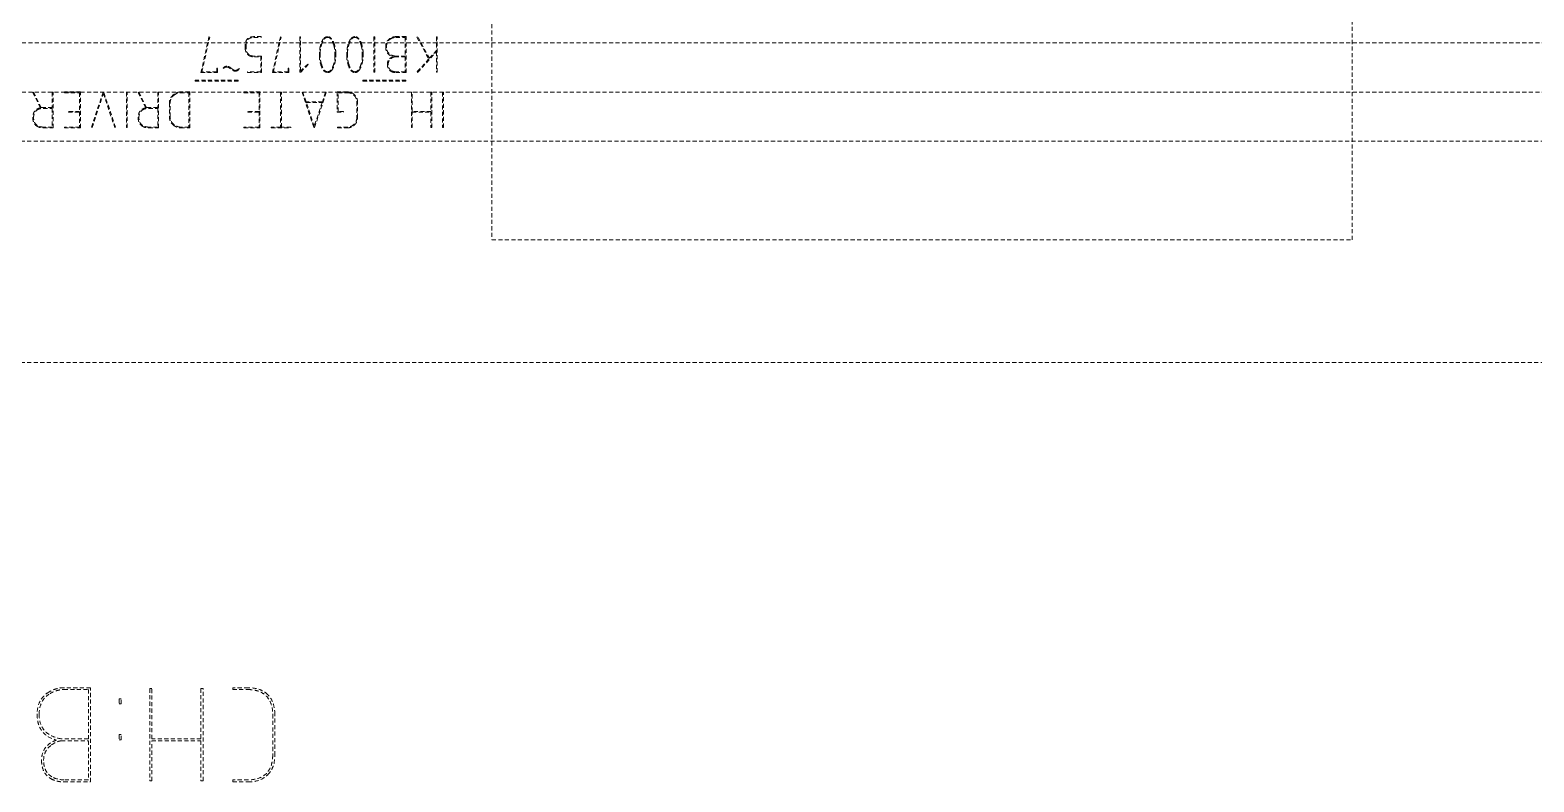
# Model space of a CAD drawing. Header units: inches. Extents: x 6934 to 18973, y 4254 to 7629.
# Drawn here: x 16912.5 to 16973.7, y 4779.4 to 4810 of the extents above; entities that cross this region are included whole.
import ezdxf

# ---------------------------------------------------------------- set-up
doc = ezdxf.new("R2010")
doc.units = ezdxf.units.IN
doc.header["$MEASUREMENT"] = 0
doc.linetypes.add('입력 정류부 ASSY$0$DASHED', pattern=[0.2067, 0.1654, -0.0413])
doc.layers.add('입력 정류부 ASSY$0$가려진 것(ISO)', color=2, linetype='입력 정류부 ASSY$0$DASHED', lineweight=18, true_color=0xffff00)

# ---------------------------------------------------------------- blocks, each defined once
blk = doc.blocks.new('입력 정류부 ASSY')
at = {"layer": '입력 정류부 ASSY$0$가려진 것(ISO)'}
for p, q in [((277.198, 566.93), (277.198, 541.433)), ((312.195, 541.433), (312.195, 566.93)), ((490.204, 549.44), (110.204, 549.44)), ((265.688, 549.686), (265.364, 548.236)), ((265.405, 548.269), (265.719, 549.679)), ((265.719, 549.679), (265.688, 549.686)), ((267.815, 549.696), (267.529, 549.696)), ((267.529, 549.667), (267.815, 549.667)), ((267.815, 549.667), (267.815, 549.696)), ((268.595, 549.686), (268.271, 548.236)), ((268.312, 548.269), (268.626, 549.679)), ((268.626, 549.679), (268.595, 549.686)), ((269.419, 549.682), (269.387, 549.682)), ((269.387, 549.682), (269.387, 548.253)), ((269.419, 548.293), (269.419, 549.682)), ((272.404, 549.682), (272.404, 548.253)), ((272.437, 549.682), (272.404, 549.682)), ((272.437, 548.253), (272.437, 549.682)), ((273.707, 549.696), (273.295, 549.696)), ((273.295, 549.667), (273.675, 549.667)), ((273.675, 549.667), (273.675, 548.904)), ((273.707, 548.236), (273.707, 549.696)), ((274.18, 549.689), (274.153, 549.675)), ((274.153, 549.675), (274.633, 548.791)), ((274.657, 548.815), (274.18, 549.689)), ((274.977, 549.682), (274.945, 549.682)), ((274.945, 549.682), (274.945, 549.134)), ((274.977, 548.253), (274.977, 549.682)), ((267.164, 549.328), (267.164, 549.231)), ((267.197, 549.231), (267.197, 549.328)), ((267.832, 548.902), (267.537, 548.902)), ((267.537, 548.872), (267.8, 548.872)), ((267.8, 548.872), (267.8, 548.269)), ((267.832, 548.236), (267.832, 548.902)), ((270.182, 549.025), (270.182, 548.909)), ((270.214, 548.911), (270.214, 549.025)), ((270.817, 549.025), (270.817, 548.911)), ((270.85, 548.909), (270.85, 549.025)), ((271.294, 549.025), (271.294, 548.909)), ((271.326, 548.911), (271.326, 549.025)), ((271.929, 549.025), (271.929, 548.911)), ((271.962, 548.909), (271.962, 549.025)), ((273.254, 548.872), (273.675, 548.872)), ((273.675, 548.904), (273.256, 548.904)), ((273.675, 548.872), (273.675, 548.269)), ((274.179, 548.243), (274.945, 549.086)), ((274.945, 549.134), (274.657, 548.815)), ((274.945, 549.086), (274.945, 548.253)), ((265.364, 548.236), (266.037, 548.236)), ((266.005, 548.269), (265.405, 548.269)), ((266.037, 548.41), (266.005, 548.41)), ((266.005, 548.41), (266.005, 548.269)), ((266.037, 548.236), (266.037, 548.41)), ((266.267, 548.415), (266.296, 548.403)), ((266.931, 548.379), (266.907, 548.4)), ((267.8, 548.269), (267.26, 548.269)), ((267.26, 548.269), (267.26, 548.236)), ((267.26, 548.236), (267.832, 548.236)), ((268.271, 548.236), (268.944, 548.236)), ((268.912, 548.269), (268.312, 548.269)), ((268.944, 548.41), (268.912, 548.41)), ((268.912, 548.41), (268.912, 548.269)), ((268.944, 548.236), (268.944, 548.41)), ((269.387, 548.253), (269.424, 548.253)), ((269.71, 548.582), (269.419, 548.293)), ((269.424, 548.253), (269.732, 548.56)), ((269.732, 548.56), (269.71, 548.582)), ((272.404, 548.253), (272.437, 548.253)), ((273.675, 548.269), (273.295, 548.269)), ((273.295, 548.236), (273.707, 548.236)), ((274.633, 548.791), (274.155, 548.264)), ((274.155, 548.264), (274.179, 548.243)), ((274.945, 548.253), (274.977, 548.253)), ((265.128, 547.923), (265.128, 547.891)), ((266.875, 547.923), (265.128, 547.923)), ((265.128, 547.891), (266.875, 547.891)), ((266.875, 547.891), (266.875, 547.923)), ((271.956, 547.923), (271.956, 547.891)), ((273.704, 547.923), (271.956, 547.923)), ((271.956, 547.891), (273.704, 547.891)), ((273.704, 547.891), (273.704, 547.923)), ((490.204, 547.44), (110.204, 547.44)), ((258.553, 547.438), (258.524, 547.426)), ((258.524, 547.426), (258.832, 546.801)), ((258.864, 546.808), (258.553, 547.438)), ((259.35, 547.433), (259.317, 547.433)), ((259.317, 547.433), (259.317, 546.813)), ((259.35, 545.987), (259.35, 547.433)), ((260.462, 547.446), (259.809, 547.446)), ((259.809, 547.446), (259.809, 547.417)), ((259.809, 547.417), (260.429, 547.417)), ((260.429, 547.417), (260.429, 546.653)), ((260.462, 545.987), (260.462, 547.446)), ((261.381, 547.433), (260.906, 546.009)), ((260.935, 545.999), (261.398, 547.381)), ((261.414, 547.433), (261.381, 547.433)), ((261.398, 547.381), (261.858, 545.999)), ((261.889, 546.009), (261.414, 547.433)), ((262.365, 547.433), (262.333, 547.433)), ((262.333, 547.433), (262.333, 546.004)), ((262.365, 546.004), (262.365, 547.433)), ((262.839, 547.438), (262.81, 547.426)), ((262.81, 547.426), (263.118, 546.801)), ((263.151, 546.808), (262.839, 547.438)), ((263.636, 547.433), (263.604, 547.433)), ((263.604, 547.433), (263.604, 546.813)), ((263.636, 545.987), (263.636, 547.433)), ((264.08, 546.995), (264.08, 546.44)), ((264.111, 546.44), (264.111, 546.995)), ((264.906, 547.446), (264.532, 547.446)), ((264.532, 547.417), (264.874, 547.417)), ((264.874, 547.417), (264.874, 546.019)), ((264.906, 545.987), (264.906, 547.446)), ((267.765, 547.446), (267.113, 547.446)), ((267.113, 547.446), (267.113, 547.417)), ((267.113, 547.417), (267.733, 547.417)), ((267.733, 547.417), (267.733, 546.653)), ((267.765, 545.987), (267.765, 547.446)), ((268.637, 547.433), (268.605, 547.433)), ((268.605, 547.433), (268.605, 546.019)), ((268.637, 546.019), (268.637, 547.433)), ((269.509, 547.436), (269.48, 547.429)), ((269.48, 547.429), (269.955, 546.004)), ((269.639, 547.051), (269.509, 547.436)), ((270.304, 547.051), (269.639, 547.051)), ((269.972, 546.053), (269.649, 547.02)), ((269.649, 547.02), (270.294, 547.02)), ((270.294, 547.02), (269.972, 546.053)), ((269.988, 546.004), (270.463, 547.429)), ((270.432, 547.436), (270.304, 547.051)), ((270.463, 547.429), (270.432, 547.436)), ((271.323, 547.446), (270.909, 547.446)), ((270.909, 547.446), (270.909, 546.622)), ((270.94, 546.653), (270.94, 547.417)), ((270.94, 547.417), (271.323, 547.417)), ((271.703, 547.034), (271.703, 546.401)), ((271.735, 546.401), (271.735, 547.034)), ((273.957, 547.433), (273.927, 547.433)), ((273.927, 547.433), (273.927, 546.004)), ((273.957, 546.654), (273.957, 547.433)), ((274.753, 547.433), (274.72, 547.433)), ((274.72, 547.433), (274.72, 546.654)), ((274.753, 546.004), (274.753, 547.433)), ((275.195, 547.433), (275.195, 546.004)), ((275.228, 547.433), (275.195, 547.433)), ((275.228, 546.004), (275.228, 547.433)), ((259.317, 546.813), (258.956, 546.813)), ((258.956, 546.78), (259.317, 546.78)), ((259.317, 546.78), (259.317, 546.019)), ((260.429, 546.653), (259.969, 546.653)), ((259.969, 546.653), (259.969, 546.622)), ((259.969, 546.622), (260.429, 546.622)), ((260.429, 546.622), (260.429, 546.019)), ((263.604, 546.813), (263.242, 546.813)), ((263.242, 546.78), (263.604, 546.78)), ((263.604, 546.78), (263.604, 546.019)), ((267.733, 546.653), (267.273, 546.653)), ((267.273, 546.653), (267.273, 546.622)), ((267.273, 546.622), (267.733, 546.622)), ((267.733, 546.622), (267.733, 546.019)), ((270.909, 546.622), (271.163, 546.622)), ((271.163, 546.653), (270.94, 546.653)), ((271.163, 546.622), (271.163, 546.653)), ((274.72, 546.654), (273.957, 546.654)), ((273.957, 546.004), (273.957, 546.624)), ((273.957, 546.624), (274.72, 546.624)), ((274.72, 546.624), (274.72, 546.004)), ((259.317, 546.019), (258.956, 546.019)), ((258.956, 545.987), (259.35, 545.987)), ((260.429, 546.019), (259.809, 546.019)), ((259.809, 546.019), (259.809, 545.987)), ((259.809, 545.987), (260.462, 545.987)), ((260.906, 546.009), (260.935, 545.999)), ((261.858, 545.999), (261.889, 546.009)), ((262.333, 546.004), (262.365, 546.004)), ((263.604, 546.019), (263.242, 546.019)), ((263.242, 545.987), (263.636, 545.987)), ((264.874, 546.019), (264.532, 546.019)), ((264.532, 545.987), (264.906, 545.987)), ((267.733, 546.019), (267.113, 546.019)), ((267.113, 546.019), (267.113, 545.987)), ((267.113, 545.987), (267.765, 545.987)), ((268.605, 546.019), (268.225, 546.019)), ((268.225, 546.019), (268.225, 545.987)), ((268.225, 545.987), (269.019, 545.987)), ((269.019, 546.019), (268.637, 546.019)), ((269.019, 545.987), (269.019, 546.019)), ((269.955, 546.004), (269.988, 546.004)), ((271.323, 546.019), (270.924, 546.019)), ((270.924, 546.019), (270.924, 545.987)), ((270.924, 545.987), (271.323, 545.987)), ((273.927, 546.004), (273.957, 546.004)), ((274.72, 546.004), (274.753, 546.004)), ((275.195, 546.004), (275.228, 546.004)), ((110.204, 545.44), (490.204, 545.44)), ((277.198, 541.433), (312.195, 541.433)), ((110.204, 536.44), (490.204, 536.44)), ((260.868, 523.22), (259.786, 523.22)), ((259.786, 523.144), (260.783, 523.144)), ((260.783, 523.144), (260.783, 521.142)), ((260.868, 519.39), (260.868, 523.22)), ((263.362, 523.184), (263.282, 523.184)), ((263.282, 523.184), (263.282, 519.434)), ((263.362, 521.142), (263.362, 523.184)), ((265.449, 523.184), (265.365, 523.184)), ((265.365, 523.184), (265.365, 521.142)), ((265.449, 519.434), (265.449, 523.184)), ((267.286, 523.22), (266.656, 523.22)), ((266.656, 523.22), (266.656, 523.144)), ((266.656, 523.144), (267.286, 523.144)), ((262.03, 522.764), (262.03, 522.558)), ((262.115, 522.764), (262.03, 522.764)), ((262.03, 522.558), (262.115, 522.558)), ((262.115, 522.558), (262.115, 522.764)), ((268.283, 522.138), (268.283, 520.476)), ((268.368, 520.476), (268.368, 522.138)), ((262.115, 521.311), (262.03, 521.311)), ((262.03, 521.311), (262.03, 521.101)), ((262.115, 521.101), (262.115, 521.311)), ((259.679, 521.057), (260.783, 521.057)), ((260.783, 521.142), (259.684, 521.142)), ((260.783, 521.057), (260.783, 519.474)), ((262.03, 521.101), (262.115, 521.101)), ((265.365, 521.142), (263.362, 521.142)), ((263.362, 519.434), (263.362, 521.061)), ((263.362, 521.061), (265.365, 521.061)), ((265.365, 521.061), (265.365, 519.434)), ((260.783, 519.474), (259.786, 519.474)), ((263.282, 519.434), (263.362, 519.434)), ((265.365, 519.434), (265.449, 519.434)), ((267.286, 519.474), (266.656, 519.474)), ((266.656, 519.474), (266.656, 519.39)), ((259.786, 519.39), (260.868, 519.39)), ((266.656, 519.39), (267.286, 519.39))]:
    blk.add_line(p, q, dxfattribs=at)
for points, knots in [([(267.529, 549.696), (267.493, 549.696), (267.457, 549.693), (267.391, 549.68), (267.361, 549.671), (267.301, 549.643), (267.273, 549.623), (267.224, 549.57), (267.205, 549.537), (267.171, 549.447), (267.164, 549.386), (267.164, 549.328)], [-0.05936079, -0.05936079, -0.05936079, -0.05936079, -0.0486083, -0.0486083, -0.03926956, -0.03926956, -0.028895, -0.028895, -0.01744911, -0.01744911, 0, 0, 0, 0]), ([(267.197, 549.328), (267.197, 549.362), (267.199, 549.396), (267.211, 549.458), (267.22, 549.487), (267.246, 549.542), (267.264, 549.568), (267.312, 549.613), (267.342, 549.63), (267.423, 549.661), (267.477, 549.667), (267.529, 549.667)], [-0.05441235, -0.05441235, -0.05441235, -0.05441235, -0.04425257, -0.04425257, -0.03546949, -0.03546949, -0.02595316, -0.02595316, -0.01558599, -0.01558599, 0, 0, 0, 0]), ([(270.349, 549.612), (270.321, 549.577), (270.298, 549.535), (270.257, 549.442), (270.24, 549.386), (270.226, 549.331)], [-0.0305225, -0.0305225, -0.0305225, -0.0305225, -0.01689273, -0.01689273, 0, 0, 0, 0]), ([(270.264, 549.353), (270.282, 549.414), (270.306, 549.48), (270.355, 549.566), (270.376, 549.595), (270.418, 549.634), (270.436, 549.646), (270.476, 549.663), (270.495, 549.667), (270.516, 549.667)], [-0.04234692, -0.04234692, -0.04234692, -0.04234692, -0.0231833, -0.0231833, -0.01275787, -0.01275787, -0.00615612, -0.00615612, 0, 0, 0, 0]), ([(270.516, 549.696), (270.498, 549.696), (270.481, 549.694), (270.447, 549.685), (270.431, 549.679), (270.39, 549.656), (270.368, 549.636), (270.349, 549.612)], [-0.01947003, -0.01947003, -0.01947003, -0.01947003, -0.01418208, -0.01418208, -0.00907166, -0.00907166, 0, 0, 0, 0]), ([(270.797, 549.362), (270.778, 549.424), (270.754, 549.489), (270.703, 549.579), (270.679, 549.613), (270.631, 549.657), (270.61, 549.672), (270.564, 549.691), (270.54, 549.696), (270.516, 549.696)], [-0.04625113, -0.04625113, -0.04625113, -0.04625113, -0.02688436, -0.02688436, -0.01507866, -0.01507866, -0.00736574, -0.00736574, 0, 0, 0, 0]), ([(270.516, 549.667), (270.529, 549.667), (270.543, 549.665), (270.569, 549.658), (270.582, 549.653), (270.621, 549.631), (270.643, 549.608), (270.708, 549.525), (270.743, 549.438), (270.771, 549.335)], [-0.05719605, -0.05719605, -0.05719605, -0.05719605, -0.05134244, -0.05134244, -0.04543449, -0.04543449, -0.03207909, -0.03207909, 0, 0, 0, 0]), ([(271.461, 549.612), (271.433, 549.577), (271.41, 549.535), (271.369, 549.442), (271.352, 549.386), (271.338, 549.331)], [-0.0305225, -0.0305225, -0.0305225, -0.0305225, -0.01689273, -0.01689273, 0, 0, 0, 0]), ([(271.376, 549.353), (271.394, 549.414), (271.418, 549.48), (271.467, 549.566), (271.488, 549.595), (271.53, 549.634), (271.548, 549.646), (271.588, 549.663), (271.607, 549.667), (271.628, 549.667)], [-0.04234692, -0.04234692, -0.04234692, -0.04234692, -0.0231833, -0.0231833, -0.01275787, -0.01275787, -0.00615612, -0.00615612, 0, 0, 0, 0]), ([(271.628, 549.696), (271.61, 549.696), (271.593, 549.694), (271.559, 549.685), (271.543, 549.679), (271.502, 549.656), (271.48, 549.636), (271.461, 549.612)], [-0.01947003, -0.01947003, -0.01947003, -0.01947003, -0.01418208, -0.01418208, -0.00907166, -0.00907166, 0, 0, 0, 0]), ([(271.909, 549.362), (271.89, 549.424), (271.866, 549.489), (271.815, 549.579), (271.791, 549.613), (271.743, 549.657), (271.722, 549.672), (271.676, 549.691), (271.652, 549.696), (271.628, 549.696)], [-0.04625113, -0.04625113, -0.04625113, -0.04625113, -0.02688436, -0.02688436, -0.01507866, -0.01507866, -0.00736574, -0.00736574, 0, 0, 0, 0]), ([(271.628, 549.667), (271.641, 549.667), (271.655, 549.665), (271.681, 549.658), (271.694, 549.653), (271.733, 549.631), (271.755, 549.608), (271.82, 549.525), (271.855, 549.438), (271.883, 549.335)], [-0.05719605, -0.05719605, -0.05719605, -0.05719605, -0.05134244, -0.05134244, -0.04543449, -0.04543449, -0.03207909, -0.03207909, 0, 0, 0, 0]), ([(273.065, 549.629), (273.03, 549.609), (272.999, 549.584), (272.946, 549.525), (272.926, 549.492), (272.889, 549.401), (272.881, 549.342), (272.881, 549.284)], [-0.04141165, -0.04141165, -0.04141165, -0.04141165, -0.02930441, -0.02930441, -0.01756332, -0.01756332, 0, 0, 0, 0]), ([(272.912, 549.285), (272.912, 549.328), (272.917, 549.371), (272.94, 549.449), (272.956, 549.483), (273.007, 549.551), (273.041, 549.58), (273.08, 549.604)], [-0.03812861, -0.03812861, -0.03812861, -0.03812861, -0.0253307, -0.0253307, -0.01369687, -0.01369687, 0, 0, 0, 0]), ([(273.295, 549.696), (273.255, 549.696), (273.216, 549.69), (273.138, 549.668), (273.101, 549.651), (273.065, 549.629)], [-0.024356, -0.024356, -0.024356, -0.024356, -0.01241393, -0.01241393, 0, 0, 0, 0]), ([(273.08, 549.604), (273.114, 549.624), (273.149, 549.64), (273.222, 549.661), (273.258, 549.667), (273.295, 549.667)], [-0.02274338, -0.02274338, -0.02274338, -0.02274338, -0.01103778, -0.01103778, 0, 0, 0, 0]), ([(267.164, 549.231), (267.164, 549.191), (267.169, 549.152), (267.189, 549.079), (267.203, 549.047), (267.247, 548.984), (267.276, 548.957), (267.311, 548.935)], [-0.03483616, -0.03483616, -0.03483616, -0.03483616, -0.02297504, -0.02297504, -0.01231442, -0.01231442, 0, 0, 0, 0]), ([(267.328, 548.962), (267.304, 548.978), (267.283, 548.996), (267.247, 549.04), (267.232, 549.064), (267.204, 549.134), (267.197, 549.183), (267.197, 549.231)], [-0.03142903, -0.03142903, -0.03142903, -0.03142903, -0.02285486, -0.02285486, -0.01442669, -0.01442669, 0, 0, 0, 0]), ([(267.311, 548.935), (267.345, 548.914), (267.38, 548.898), (267.457, 548.876), (267.497, 548.872), (267.537, 548.872)], [-0.02395837, -0.02395837, -0.02395837, -0.02395837, -0.01208092, -0.01208092, 0, 0, 0, 0]), ([(267.537, 548.902), (267.5, 548.902), (267.463, 548.907), (267.391, 548.927), (267.358, 548.942), (267.328, 548.962)], [-0.02222249, -0.02222249, -0.02222249, -0.02222249, -0.01092341, -0.01092341, 0, 0, 0, 0]), ([(270.226, 549.331), (270.212, 549.278), (270.201, 549.224), (270.186, 549.122), (270.182, 549.073), (270.182, 549.025)], [-0.03096817, -0.03096817, -0.03096817, -0.03096817, -0.01457903, -0.01457903, 0, 0, 0, 0]), ([(270.182, 548.909), (270.182, 548.853), (270.187, 548.798), (270.204, 548.685), (270.218, 548.628), (270.235, 548.572)], [-0.03428406, -0.03428406, -0.03428406, -0.03428406, -0.01758794, -0.01758794, 0, 0, 0, 0]), ([(270.214, 549.025), (270.214, 549.078), (270.219, 549.132), (270.235, 549.241), (270.248, 549.298), (270.264, 549.353)], [-0.03333138, -0.03333138, -0.03333138, -0.03333138, -0.0172999, -0.0172999, 0, 0, 0, 0]), ([(270.264, 548.582), (270.248, 548.638), (270.235, 548.694), (270.219, 548.804), (270.214, 548.857), (270.214, 548.911)], [-0.03333415, -0.03333415, -0.03333415, -0.03333415, -0.01603281, -0.01603281, 0, 0, 0, 0]), ([(270.817, 548.911), (270.817, 548.857), (270.813, 548.804), (270.796, 548.694), (270.782, 548.637), (270.766, 548.582)], [-0.03336549, -0.03336549, -0.03336549, -0.03336549, -0.0173282, -0.0173282, 0, 0, 0, 0]), ([(270.771, 549.335), (270.786, 549.282), (270.798, 549.227), (270.813, 549.124), (270.817, 549.074), (270.817, 549.025)], [-0.03136238, -0.03136238, -0.03136238, -0.03136238, -0.01485143, -0.01485143, 0, 0, 0, 0]), ([(270.85, 549.025), (270.85, 549.081), (270.845, 549.136), (270.827, 549.249), (270.814, 549.306), (270.797, 549.362)], [-0.03429786, -0.03429786, -0.03429786, -0.03429786, -0.01751236, -0.01751236, 0, 0, 0, 0]), ([(270.805, 548.602), (270.819, 548.654), (270.831, 548.707), (270.846, 548.81), (270.85, 548.859), (270.85, 548.909)], [-0.0310375, -0.0310375, -0.0310375, -0.0310375, -0.01486589, -0.01486589, 0, 0, 0, 0]), ([(271.338, 549.331), (271.324, 549.278), (271.313, 549.224), (271.298, 549.122), (271.294, 549.073), (271.294, 549.025)], [-0.03096817, -0.03096817, -0.03096817, -0.03096817, -0.01457903, -0.01457903, 0, 0, 0, 0]), ([(271.294, 548.909), (271.294, 548.853), (271.299, 548.798), (271.316, 548.685), (271.33, 548.628), (271.347, 548.572)], [-0.03428406, -0.03428406, -0.03428406, -0.03428406, -0.01758794, -0.01758794, 0, 0, 0, 0]), ([(271.326, 549.025), (271.326, 549.078), (271.331, 549.132), (271.347, 549.241), (271.36, 549.298), (271.376, 549.353)], [-0.03333138, -0.03333138, -0.03333138, -0.03333138, -0.0172999, -0.0172999, 0, 0, 0, 0]), ([(271.376, 548.582), (271.36, 548.638), (271.347, 548.694), (271.331, 548.804), (271.326, 548.857), (271.326, 548.911)], [-0.03333415, -0.03333415, -0.03333415, -0.03333415, -0.01603281, -0.01603281, 0, 0, 0, 0]), ([(271.929, 548.911), (271.929, 548.857), (271.925, 548.804), (271.908, 548.694), (271.894, 548.637), (271.878, 548.582)], [-0.03336549, -0.03336549, -0.03336549, -0.03336549, -0.0173282, -0.0173282, 0, 0, 0, 0]), ([(271.883, 549.335), (271.898, 549.282), (271.91, 549.227), (271.925, 549.124), (271.929, 549.074), (271.929, 549.025)], [-0.03136238, -0.03136238, -0.03136238, -0.03136238, -0.01485143, -0.01485143, 0, 0, 0, 0]), ([(271.962, 549.025), (271.962, 549.081), (271.957, 549.136), (271.939, 549.249), (271.926, 549.306), (271.909, 549.362)], [-0.03429786, -0.03429786, -0.03429786, -0.03429786, -0.01751236, -0.01751236, 0, 0, 0, 0]), ([(271.917, 548.602), (271.931, 548.654), (271.943, 548.707), (271.958, 548.81), (271.962, 548.859), (271.962, 548.909)], [-0.0310375, -0.0310375, -0.0310375, -0.0310375, -0.01486589, -0.01486589, 0, 0, 0, 0]), ([(272.881, 549.284), (272.881, 549.241), (272.885, 549.197), (272.904, 549.118), (272.918, 549.083), (272.961, 549.013), (272.99, 548.981), (273.072, 548.921), (273.125, 548.899), (273.181, 548.885)], [-0.05468479, -0.05468479, -0.05468479, -0.05468479, -0.04177795, -0.04177795, -0.03033688, -0.03033688, -0.01716147, -0.01716147, 0, 0, 0, 0]), ([(273.256, 548.904), (273.206, 548.913), (273.155, 548.926), (273.071, 548.966), (273.036, 548.99), (272.977, 549.05), (272.955, 549.084), (272.919, 549.174), (272.912, 549.23), (272.912, 549.285)], [-0.05702812, -0.05702812, -0.05702812, -0.05702812, -0.04178326, -0.04178326, -0.02906234, -0.02906234, -0.01656644, -0.01656644, 0, 0, 0, 0]), ([(273.181, 548.885), (273.153, 548.875), (273.125, 548.862), (273.076, 548.832), (273.054, 548.816), (273.008, 548.769), (272.988, 548.738), (272.956, 548.661), (272.949, 548.616), (272.949, 548.57)], [-0.04228429, -0.04228429, -0.04228429, -0.04228429, -0.03322769, -0.03322769, -0.02506467, -0.02506467, -0.01367661, -0.01367661, 0, 0, 0, 0]), ([(272.982, 548.57), (272.982, 548.599), (272.985, 548.627), (272.999, 548.68), (273.01, 548.705), (273.045, 548.76), (273.072, 548.788), (273.104, 548.81)], [-0.02830334, -0.02830334, -0.02830334, -0.02830334, -0.01976057, -0.01976057, -0.011727, -0.011727, 0, 0, 0, 0]), ([(273.104, 548.81), (273.133, 548.831), (273.166, 548.85), (273.217, 548.868), (273.236, 548.872), (273.254, 548.872)], [-0.01614545, -0.01614545, -0.01614545, -0.01614545, -0.00552206, -0.00552206, 0, 0, 0, 0]), ([(266.276, 548.429), (266.274, 548.427), (266.272, 548.424), (266.27, 548.421), (266.268, 548.417), (266.267, 548.415)], [-0.003305487, -0.003305487, -0.003305487, -0.003305487, -0.000761569, -0.000761569, 0, 0, 0, 0]), ([(266.42, 548.492), (266.399, 548.492), (266.378, 548.49), (266.34, 548.48), (266.324, 548.474), (266.296, 548.454), (266.285, 548.443), (266.276, 548.429)], [-0.016548, -0.016548, -0.016548, -0.016548, -0.01025105, -0.01025105, -0.0049587, -0.0049587, 0, 0, 0, 0]), ([(266.296, 548.403), (266.298, 548.408), (266.301, 548.413), (266.307, 548.422), (266.311, 548.426), (266.323, 548.437), (266.333, 548.443), (266.366, 548.456), (266.393, 548.459), (266.42, 548.459)], [-0.01562152, -0.01562152, -0.01562152, -0.01562152, -0.01380278, -0.01380278, -0.01199359, -0.01199359, -0.00811021, -0.00811021, 0, 0, 0, 0]), ([(266.601, 548.408), (266.561, 548.44), (266.518, 548.467), (266.458, 548.488), (266.439, 548.492), (266.42, 548.492)], [-0.01902732, -0.01902732, -0.01902732, -0.01902732, -0.00572115, -0.00572115, 0, 0, 0, 0]), ([(266.42, 548.459), (266.436, 548.459), (266.451, 548.456), (266.484, 548.445), (266.502, 548.436), (266.565, 548.398), (266.594, 548.368), (266.662, 548.323), (266.688, 548.308), (266.726, 548.295), (266.739, 548.293), (266.752, 548.293)], [-0.0391232, -0.0391232, -0.0391232, -0.0391232, -0.0344133, -0.0344133, -0.02853823, -0.02853823, -0.01196554, -0.01196554, -0.00389025, -0.00389025, 0, 0, 0, 0]), ([(266.752, 548.323), (266.743, 548.323), (266.733, 548.326), (266.713, 548.333), (266.701, 548.338), (266.66, 548.361), (266.627, 548.386), (266.601, 548.408)], [-0.01682592, -0.01682592, -0.01682592, -0.01682592, -0.01404383, -0.01404383, -0.01033816, -0.01033816, 0, 0, 0, 0]), ([(266.907, 548.4), (266.894, 548.386), (266.879, 548.372), (266.848, 548.351), (266.833, 548.342), (266.796, 548.328), (266.775, 548.323), (266.752, 548.323)], [-0.01783221, -0.01783221, -0.01783221, -0.01783221, -0.01191162, -0.01191162, -0.0066654, -0.0066654, 0, 0, 0, 0]), ([(266.752, 548.293), (266.769, 548.293), (266.786, 548.294), (266.818, 548.302), (266.833, 548.307), (266.88, 548.33), (266.908, 548.353), (266.931, 548.379)], [-0.02062426, -0.02062426, -0.02062426, -0.02062426, -0.01561842, -0.01561842, -0.01067995, -0.01067995, 0, 0, 0, 0]), ([(270.235, 548.572), (270.253, 548.51), (270.277, 548.443), (270.328, 548.353), (270.352, 548.319), (270.399, 548.275), (270.421, 548.26), (270.467, 548.241), (270.491, 548.236), (270.516, 548.236)], [-0.04643268, -0.04643268, -0.04643268, -0.04643268, -0.02689338, -0.02689338, -0.01515907, -0.01515907, -0.00742889, -0.00742889, 0, 0, 0, 0]), ([(270.516, 548.269), (270.503, 548.269), (270.49, 548.27), (270.464, 548.277), (270.452, 548.282), (270.415, 548.303), (270.392, 548.324), (270.329, 548.403), (270.293, 548.485), (270.264, 548.582)], [-0.05453247, -0.05453247, -0.05453247, -0.05453247, -0.04894734, -0.04894734, -0.04329427, -0.04329427, -0.0305319, -0.0305319, 0, 0, 0, 0]), ([(270.766, 548.582), (270.748, 548.521), (270.724, 548.454), (270.675, 548.369), (270.654, 548.339), (270.613, 548.301), (270.595, 548.289), (270.556, 548.273), (270.536, 548.269), (270.516, 548.269)], [-0.0422488, -0.0422488, -0.0422488, -0.0422488, -0.02299165, -0.02299165, -0.01269241, -0.01269241, -0.006137, -0.006137, 0, 0, 0, 0]), ([(270.516, 548.236), (270.534, 548.236), (270.551, 548.238), (270.585, 548.247), (270.601, 548.253), (270.642, 548.277), (270.663, 548.297), (270.681, 548.32)], [-0.01933601, -0.01933601, -0.01933601, -0.01933601, -0.01397867, -0.01397867, -0.00882048, -0.00882048, 0, 0, 0, 0]), ([(270.681, 548.32), (270.709, 548.357), (270.732, 548.398), (270.773, 548.492), (270.791, 548.548), (270.805, 548.602)], [-0.03076595, -0.03076595, -0.03076595, -0.03076595, -0.01691929, -0.01691929, 0, 0, 0, 0]), ([(271.347, 548.572), (271.365, 548.51), (271.389, 548.443), (271.44, 548.353), (271.464, 548.319), (271.511, 548.275), (271.533, 548.26), (271.579, 548.241), (271.603, 548.236), (271.628, 548.236)], [-0.04643268, -0.04643268, -0.04643268, -0.04643268, -0.02689338, -0.02689338, -0.01515907, -0.01515907, -0.00742889, -0.00742889, 0, 0, 0, 0]), ([(271.628, 548.269), (271.615, 548.269), (271.602, 548.27), (271.576, 548.277), (271.564, 548.282), (271.527, 548.303), (271.504, 548.324), (271.441, 548.403), (271.405, 548.485), (271.376, 548.582)], [-0.05453247, -0.05453247, -0.05453247, -0.05453247, -0.04894734, -0.04894734, -0.04329427, -0.04329427, -0.0305319, -0.0305319, 0, 0, 0, 0]), ([(271.878, 548.582), (271.86, 548.521), (271.836, 548.454), (271.787, 548.369), (271.766, 548.339), (271.725, 548.301), (271.707, 548.289), (271.668, 548.273), (271.648, 548.269), (271.628, 548.269)], [-0.0422488, -0.0422488, -0.0422488, -0.0422488, -0.02299165, -0.02299165, -0.01269241, -0.01269241, -0.006137, -0.006137, 0, 0, 0, 0]), ([(271.628, 548.236), (271.646, 548.236), (271.663, 548.238), (271.697, 548.247), (271.713, 548.253), (271.754, 548.277), (271.775, 548.297), (271.793, 548.32)], [-0.01933601, -0.01933601, -0.01933601, -0.01933601, -0.01397867, -0.01397867, -0.00882048, -0.00882048, 0, 0, 0, 0]), ([(271.793, 548.32), (271.821, 548.357), (271.844, 548.398), (271.885, 548.492), (271.903, 548.548), (271.917, 548.602)], [-0.03076595, -0.03076595, -0.03076595, -0.03076595, -0.01691929, -0.01691929, 0, 0, 0, 0]), ([(272.949, 548.57), (272.949, 548.532), (272.953, 548.493), (272.973, 548.422), (272.988, 548.39), (273.032, 548.331), (273.06, 548.307), (273.092, 548.287)], [-0.033501, -0.033501, -0.033501, -0.033501, -0.02205945, -0.02205945, -0.011312, -0.011312, 0, 0, 0, 0]), ([(273.109, 548.316), (273.086, 548.33), (273.064, 548.347), (273.029, 548.389), (273.015, 548.412), (272.988, 548.479), (272.982, 548.525), (272.982, 548.57)], [-0.0299595, -0.0299595, -0.0299595, -0.0299595, -0.02172369, -0.02172369, -0.0135648, -0.0135648, 0, 0, 0, 0]), ([(273.092, 548.287), (273.122, 548.27), (273.153, 548.257), (273.222, 548.24), (273.258, 548.236), (273.295, 548.236)], [-0.02123508, -0.02123508, -0.02123508, -0.02123508, -0.01097763, -0.01097763, 0, 0, 0, 0]), ([(273.295, 548.269), (273.261, 548.269), (273.228, 548.272), (273.165, 548.288), (273.136, 548.3), (273.109, 548.316)], [-0.01948788, -0.01948788, -0.01948788, -0.01948788, -0.00944698, -0.00944698, 0, 0, 0, 0]), ([(264.242, 547.334), (264.213, 547.31), (264.187, 547.283), (264.143, 547.226), (264.126, 547.195), (264.09, 547.109), (264.08, 547.053), (264.08, 546.995)], [-0.03914572, -0.03914572, -0.03914572, -0.03914572, -0.02796852, -0.02796852, -0.01740091, -0.01740091, 0, 0, 0, 0]), ([(264.111, 546.995), (264.111, 547.028), (264.114, 547.061), (264.129, 547.125), (264.14, 547.155), (264.181, 547.232), (264.218, 547.274), (264.261, 547.31)], [-0.03635926, -0.03635926, -0.03635926, -0.03635926, -0.02636172, -0.02636172, -0.01678246, -0.01678246, 0, 0, 0, 0]), ([(264.532, 547.446), (264.48, 547.446), (264.431, 547.437), (264.332, 547.398), (264.285, 547.369), (264.242, 547.334)], [-0.0318967, -0.0318967, -0.0318967, -0.0318967, -0.01656128, -0.01656128, 0, 0, 0, 0]), ([(264.261, 547.31), (264.3, 547.343), (264.344, 547.371), (264.437, 547.408), (264.483, 547.417), (264.532, 547.417)], [-0.02996434, -0.02996434, -0.02996434, -0.02996434, -0.01443193, -0.01443193, 0, 0, 0, 0]), ([(271.617, 547.33), (271.598, 547.349), (271.577, 547.366), (271.533, 547.395), (271.51, 547.408), (271.433, 547.438), (271.379, 547.446), (271.323, 547.446)], [-0.03269339, -0.03269339, -0.03269339, -0.03269339, -0.02461572, -0.02461572, -0.01670129, -0.01670129, 0, 0, 0, 0]), ([(271.323, 547.417), (271.375, 547.417), (271.427, 547.409), (271.521, 547.37), (271.561, 547.343), (271.595, 547.308)], [-0.03048341, -0.03048341, -0.03048341, -0.03048341, -0.01469588, -0.01469588, 0, 0, 0, 0]), ([(271.595, 547.308), (271.613, 547.291), (271.629, 547.272), (271.656, 547.23), (271.667, 547.209), (271.695, 547.138), (271.703, 547.086), (271.703, 547.034)], [-0.03040805, -0.03040805, -0.03040805, -0.03040805, -0.02296191, -0.02296191, -0.01562566, -0.01562566, 0, 0, 0, 0]), ([(271.735, 547.034), (271.735, 547.092), (271.726, 547.148), (271.684, 547.251), (271.655, 547.293), (271.617, 547.33)], [-0.03310459, -0.03310459, -0.03310459, -0.03310459, -0.0157856, -0.0157856, 0, 0, 0, 0]), ([(258.832, 546.801), (258.791, 546.792), (258.75, 546.779), (258.679, 546.743), (258.649, 546.721), (258.592, 546.662), (258.57, 546.625), (258.532, 546.526), (258.524, 546.463), (258.524, 546.401)], [-0.05569969, -0.05569969, -0.05569969, -0.05569969, -0.0430861, -0.0430861, -0.03176173, -0.03176173, -0.01866327, -0.01866327, 0, 0, 0, 0]), ([(258.524, 546.401), (258.524, 546.356), (258.528, 546.311), (258.549, 546.229), (258.564, 546.193), (258.61, 546.121), (258.641, 546.089), (258.679, 546.063)], [-0.03893432, -0.03893432, -0.03893432, -0.03893432, -0.0255614, -0.0255614, -0.0136553, -0.0136553, 0, 0, 0, 0]), ([(258.554, 546.401), (258.554, 546.443), (258.558, 546.486), (258.579, 546.563), (258.593, 546.598), (258.636, 546.662), (258.664, 546.69), (258.697, 546.712)], [-0.03601194, -0.03601194, -0.03601194, -0.03601194, -0.02326185, -0.02326185, -0.01204655, -0.01204655, 0, 0, 0, 0]), ([(258.697, 546.091), (258.672, 546.108), (258.65, 546.128), (258.611, 546.175), (258.596, 546.202), (258.562, 546.284), (258.554, 546.343), (258.554, 546.401)], [-0.03571903, -0.03571903, -0.03571903, -0.03571903, -0.02656187, -0.02656187, -0.01740801, -0.01740801, 0, 0, 0, 0]), ([(258.697, 546.712), (258.732, 546.736), (258.771, 546.752), (258.859, 546.776), (258.908, 546.78), (258.956, 546.78)], [-0.02719353, -0.02719353, -0.02719353, -0.02719353, -0.01447684, -0.01447684, 0, 0, 0, 0]), ([(258.956, 546.813), (258.941, 546.813), (258.925, 546.812), (258.894, 546.811), (258.879, 546.809), (258.864, 546.808)], [-0.009214286, -0.009214286, -0.009214286, -0.009214286, -0.004529465, -0.004529465, 0, 0, 0, 0]), ([(263.118, 546.801), (263.077, 546.792), (263.036, 546.779), (262.965, 546.743), (262.935, 546.721), (262.879, 546.662), (262.856, 546.625), (262.818, 546.526), (262.81, 546.463), (262.81, 546.401)], [-0.05569969, -0.05569969, -0.05569969, -0.05569969, -0.0430861, -0.0430861, -0.03176173, -0.03176173, -0.01866327, -0.01866327, 0, 0, 0, 0]), ([(262.81, 546.401), (262.81, 546.356), (262.814, 546.311), (262.835, 546.229), (262.85, 546.193), (262.896, 546.121), (262.927, 546.089), (262.965, 546.063)], [-0.03893432, -0.03893432, -0.03893432, -0.03893432, -0.0255614, -0.0255614, -0.0136553, -0.0136553, 0, 0, 0, 0]), ([(262.841, 546.401), (262.841, 546.443), (262.845, 546.486), (262.865, 546.563), (262.879, 546.598), (262.922, 546.662), (262.95, 546.69), (262.984, 546.712)], [-0.03601194, -0.03601194, -0.03601194, -0.03601194, -0.02326185, -0.02326185, -0.01204655, -0.01204655, 0, 0, 0, 0]), ([(262.984, 546.091), (262.958, 546.108), (262.936, 546.128), (262.897, 546.175), (262.882, 546.202), (262.849, 546.284), (262.841, 546.343), (262.841, 546.401)], [-0.03571903, -0.03571903, -0.03571903, -0.03571903, -0.02656187, -0.02656187, -0.01740801, -0.01740801, 0, 0, 0, 0]), ([(262.984, 546.712), (263.019, 546.736), (263.058, 546.752), (263.145, 546.776), (263.194, 546.78), (263.242, 546.78)], [-0.02719353, -0.02719353, -0.02719353, -0.02719353, -0.01447684, -0.01447684, 0, 0, 0, 0]), ([(263.242, 546.813), (263.227, 546.813), (263.211, 546.812), (263.181, 546.811), (263.166, 546.809), (263.151, 546.808)], [-0.009214286, -0.009214286, -0.009214286, -0.009214286, -0.004529465, -0.004529465, 0, 0, 0, 0]), ([(264.08, 546.44), (264.08, 546.404), (264.084, 546.369), (264.1, 546.301), (264.112, 546.269), (264.156, 546.185), (264.195, 546.14), (264.242, 546.101)], [-0.03912914, -0.03912914, -0.03912914, -0.03912914, -0.0284577, -0.0284577, -0.01820832, -0.01820832, 0, 0, 0, 0]), ([(264.261, 546.126), (264.234, 546.148), (264.21, 546.173), (264.169, 546.226), (264.153, 546.254), (264.12, 546.334), (264.111, 546.386), (264.111, 546.44)], [-0.0362111, -0.0362111, -0.0362111, -0.0362111, -0.02585737, -0.02585737, -0.01607067, -0.01607067, 0, 0, 0, 0]), ([(271.703, 546.401), (271.703, 546.371), (271.7, 546.341), (271.688, 546.285), (271.679, 546.258), (271.645, 546.189), (271.615, 546.151), (271.578, 546.118)], [-0.03210326, -0.03210326, -0.03210326, -0.03210326, -0.02320774, -0.02320774, -0.01477514, -0.01477514, 0, 0, 0, 0]), ([(271.6, 546.094), (271.623, 546.114), (271.644, 546.136), (271.679, 546.184), (271.693, 546.21), (271.726, 546.289), (271.735, 546.344), (271.735, 546.401)], [-0.03478635, -0.03478635, -0.03478635, -0.03478635, -0.02570158, -0.02570158, -0.01692386, -0.01692386, 0, 0, 0, 0]), ([(258.679, 546.063), (258.717, 546.037), (258.759, 546.018), (258.854, 545.992), (258.905, 545.987), (258.956, 545.987)], [-0.02934785, -0.02934785, -0.02934785, -0.02934785, -0.01536479, -0.01536479, 0, 0, 0, 0]), ([(258.956, 546.019), (258.908, 546.019), (258.86, 546.024), (258.772, 546.048), (258.733, 546.066), (258.697, 546.091)], [-0.02736896, -0.02736896, -0.02736896, -0.02736896, -0.01292776, -0.01292776, 0, 0, 0, 0]), ([(262.965, 546.063), (263.003, 546.037), (263.046, 546.018), (263.14, 545.992), (263.191, 545.987), (263.242, 545.987)], [-0.02934785, -0.02934785, -0.02934785, -0.02934785, -0.01536479, -0.01536479, 0, 0, 0, 0]), ([(263.242, 546.019), (263.194, 546.019), (263.146, 546.024), (263.058, 546.048), (263.019, 546.066), (262.984, 546.091)], [-0.02736896, -0.02736896, -0.02736896, -0.02736896, -0.01292776, -0.01292776, 0, 0, 0, 0]), ([(264.242, 546.101), (264.284, 546.065), (264.331, 546.036), (264.43, 545.996), (264.48, 545.987), (264.532, 545.987)], [-0.03201484, -0.03201484, -0.03201484, -0.03201484, -0.01544127, -0.01544127, 0, 0, 0, 0]), ([(264.532, 546.019), (264.484, 546.019), (264.438, 546.028), (264.345, 546.065), (264.301, 546.093), (264.261, 546.126)], [-0.02992329, -0.02992329, -0.02992329, -0.02992329, -0.01558286, -0.01558286, 0, 0, 0, 0]), ([(271.578, 546.118), (271.542, 546.086), (271.503, 546.061), (271.415, 546.027), (271.369, 546.019), (271.323, 546.019)], [-0.02828356, -0.02828356, -0.02828356, -0.02828356, -0.01399057, -0.01399057, 0, 0, 0, 0]), ([(271.323, 545.987), (271.374, 545.987), (271.423, 545.995), (271.519, 546.032), (271.562, 546.06), (271.6, 546.094)], [-0.03074775, -0.03074775, -0.03074775, -0.03074775, -0.01548804, -0.01548804, 0, 0, 0, 0]), ([(259.786, 523.22), (259.682, 523.22), (259.58, 523.205), (259.375, 523.146), (259.276, 523.102), (259.183, 523.046)], [-0.06392639, -0.06392639, -0.06392639, -0.06392639, -0.03258242, -0.03258242, 0, 0, 0, 0]), ([(259.223, 522.979), (259.311, 523.031), (259.404, 523.074), (259.595, 523.13), (259.69, 523.144), (259.786, 523.144)], [-0.0596938, -0.0596938, -0.0596938, -0.0596938, -0.0289705, -0.0289705, 0, 0, 0, 0]), ([(268.082, 522.938), (268.035, 522.985), (267.983, 523.026), (267.869, 523.098), (267.807, 523.127), (267.597, 523.201), (267.441, 523.22), (267.286, 523.22)], [-0.08666899, -0.08666899, -0.08666899, -0.08666899, -0.06672773, -0.06672773, -0.04621118, -0.04621118, 0, 0, 0, 0]), ([(267.286, 523.144), (267.372, 523.144), (267.457, 523.138), (267.617, 523.108), (267.691, 523.087), (267.889, 523.002), (267.971, 522.932), (268.102, 522.798), (268.162, 522.703), (268.243, 522.5), (268.283, 522.355), (268.283, 522.138)], [-0.2356436, -0.2356436, -0.2356436, -0.2356436, -0.2074616, -0.2074616, -0.1818256, -0.1818256, -0.1355349, -0.1355349, -0.0649169, -0.0649169, 0, 0, 0, 0]), ([(259.183, 523.046), (259.092, 522.992), (259.009, 522.927), (258.871, 522.771), (258.818, 522.684), (258.722, 522.446), (258.7, 522.292), (258.7, 522.138)], [-0.1086918, -0.1086918, -0.1086918, -0.1086918, -0.0769143, -0.0769143, -0.0460979, -0.0460979, 0, 0, 0, 0]), ([(258.781, 522.143), (258.781, 522.255), (258.794, 522.367), (258.854, 522.572), (258.898, 522.663), (259.03, 522.84), (259.12, 522.917), (259.223, 522.979)], [-0.1000749, -0.1000749, -0.1000749, -0.1000749, -0.0664847, -0.0664847, -0.0359497, -0.0359497, 0, 0, 0, 0]), ([(268.368, 522.138), (268.368, 522.312), (268.344, 522.488), (268.23, 522.757), (268.166, 522.854), (268.082, 522.938)], [-0.08770898, -0.08770898, -0.08770898, -0.08770898, -0.0356232, -0.0356232, 0, 0, 0, 0]), ([(258.7, 522.138), (258.7, 522.025), (258.711, 521.911), (258.761, 521.704), (258.797, 521.611), (258.909, 521.427), (258.986, 521.344), (259.2, 521.187), (259.342, 521.13), (259.487, 521.092)], [-0.1435293, -0.1435293, -0.1435293, -0.1435293, -0.1096532, -0.1096532, -0.0796242, -0.0796242, -0.0450431, -0.0450431, 0, 0, 0, 0]), ([(259.684, 521.142), (259.552, 521.164), (259.42, 521.201), (259.199, 521.305), (259.107, 521.367), (258.952, 521.525), (258.895, 521.615), (258.801, 521.852), (258.781, 521.998), (258.781, 522.143)], [-0.1496798, -0.1496798, -0.1496798, -0.1496798, -0.1096671, -0.1096671, -0.076279, -0.076279, -0.0434814, -0.0434814, 0, 0, 0, 0]), ([(259.487, 521.092), (259.413, 521.065), (259.34, 521.032), (259.211, 520.953), (259.155, 520.91), (259.034, 520.788), (258.98, 520.707), (258.897, 520.504), (258.879, 520.385), (258.879, 520.266)], [-0.1109822, -0.1109822, -0.1109822, -0.1109822, -0.0872116, -0.0872116, -0.0657864, -0.0657864, -0.0358965, -0.0358965, 0, 0, 0, 0]), ([(258.964, 520.266), (258.964, 520.34), (258.972, 520.415), (259.01, 520.555), (259.038, 520.619), (259.13, 520.765), (259.202, 520.836), (259.286, 520.896)], [-0.07428684, -0.07428684, -0.07428684, -0.07428684, -0.05186491, -0.05186491, -0.03077947, -0.03077947, 0, 0, 0, 0]), ([(259.286, 520.896), (259.362, 520.949), (259.449, 521.001), (259.583, 521.046), (259.631, 521.057), (259.679, 521.057)], [-0.04237642, -0.04237642, -0.04237642, -0.04237642, -0.01449357, -0.01449357, 0, 0, 0, 0]), ([(258.879, 520.266), (258.879, 520.165), (258.89, 520.064), (258.942, 519.877), (258.981, 519.793), (259.096, 519.638), (259.17, 519.574), (259.255, 519.524)], [-0.08792897, -0.08792897, -0.08792897, -0.08792897, -0.05789871, -0.05789871, -0.02969023, -0.02969023, 0, 0, 0, 0]), ([(259.299, 519.6), (259.237, 519.636), (259.181, 519.681), (259.087, 519.789), (259.051, 519.85), (258.98, 520.026), (258.964, 520.147), (258.964, 520.266)], [-0.0786337, -0.0786337, -0.0786337, -0.0786337, -0.05701744, -0.05701744, -0.03560308, -0.03560308, 0, 0, 0, 0]), ([(268.283, 520.476), (268.283, 520.386), (268.276, 520.295), (268.245, 520.128), (268.223, 520.051), (268.147, 519.882), (268.089, 519.796), (267.934, 519.647), (267.842, 519.59), (267.597, 519.494), (267.44, 519.474), (267.286, 519.474)], [-0.1614576, -0.1614576, -0.1614576, -0.1614576, -0.1345181, -0.1345181, -0.1105292, -0.1105292, -0.0790434, -0.0790434, -0.046072, -0.046072, 0, 0, 0, 0]), ([(268.082, 519.68), (268.13, 519.727), (268.171, 519.779), (268.244, 519.893), (268.273, 519.955), (268.349, 520.165), (268.368, 520.321), (268.368, 520.476)], [-0.08690636, -0.08690636, -0.08690636, -0.08690636, -0.06684085, -0.06684085, -0.04625894, -0.04625894, 0, 0, 0, 0]), ([(259.255, 519.524), (259.332, 519.478), (259.415, 519.445), (259.595, 519.4), (259.69, 519.39), (259.786, 519.39)], [-0.055735, -0.055735, -0.055735, -0.055735, -0.02881262, -0.02881262, 0, 0, 0, 0]), ([(259.786, 519.474), (259.699, 519.474), (259.611, 519.484), (259.446, 519.526), (259.37, 519.557), (259.299, 519.6)], [-0.05114918, -0.05114918, -0.05114918, -0.05114918, -0.02479518, -0.02479518, 0, 0, 0, 0]), ([(267.286, 519.39), (267.454, 519.39), (267.623, 519.414), (267.893, 519.525), (267.994, 519.592), (268.082, 519.68)], [-0.08758989, -0.08758989, -0.08758989, -0.08758989, -0.03715522, -0.03715522, 0, 0, 0, 0])]:
    blk.add_open_spline(points, degree=3, knots=knots, dxfattribs=at)

msp = doc.modelspace()

# ---------------------------------------------------------------- block references
msp.add_blockref('입력 정류부 ASSY', (16654.075, 4260.012))

doc.saveas('drawing.dxf')
